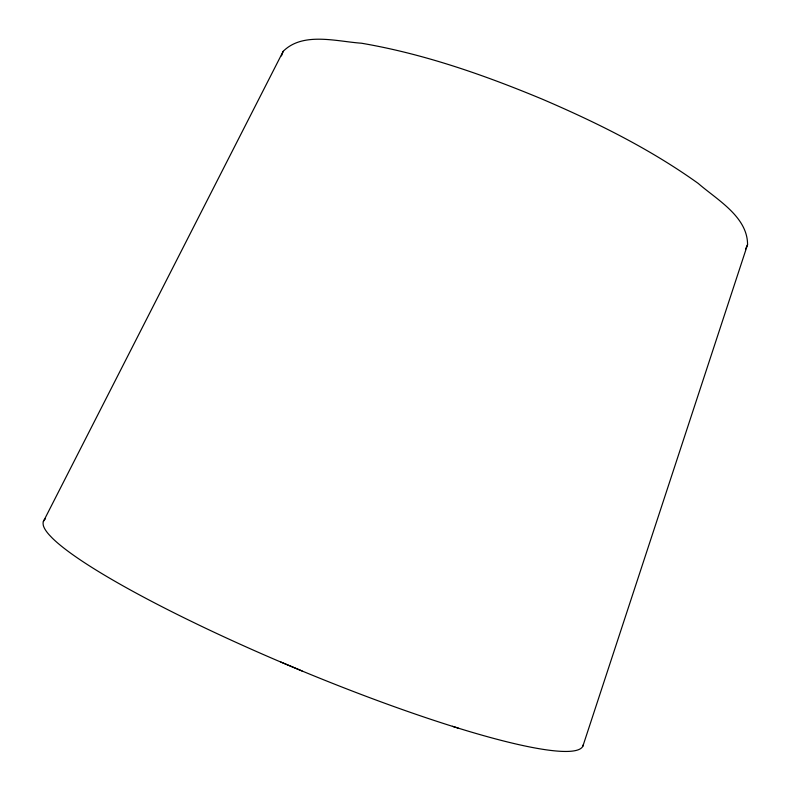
<?xml version="1.0" encoding="UTF-8"?>
<svg xmlns="http://www.w3.org/2000/svg" width="791" height="791" viewBox="0 0 791 791"><rect width="100%" height="100%" fill="white"/><g stroke="black" fill="none" stroke-linecap="round" stroke-linejoin="round"><path stroke-width="1.19" d="M582.888 746.131L747.564 244.627C747.614 216.704 716.883 199.678 698.196 183.403C650.073 148.955 596.721 122.526 542.458 99.241C484.102 74.957 423.887 53.857 361.408 43.208C336.768 41.508 302.923 31.561 283.188 51.326L43.367 521.546M281.448 55.894L283.188 51.326M747.564 244.627L745.547 249.076M458.325 728.145L452.452 726.316M302.103 670.995L280.874 662.077M583.362 744.529A292.205 38.848 22.6 0 1 461.173 729.035L449.733 725.476A292.205 38.848 22.6 0 1 305.237 672.301L277.601 660.693A292.205 38.848 22.6 0 1 198.442 624.811L186.211 618.869A292.205 38.848 22.6 0 1 52.206 537.999L49.319 534.973A292.205 38.848 22.6 0 1 43.258 525.125L43.06 523.227A292.205 38.848 22.6 0 1 45.433 518.837"/></g></svg>
